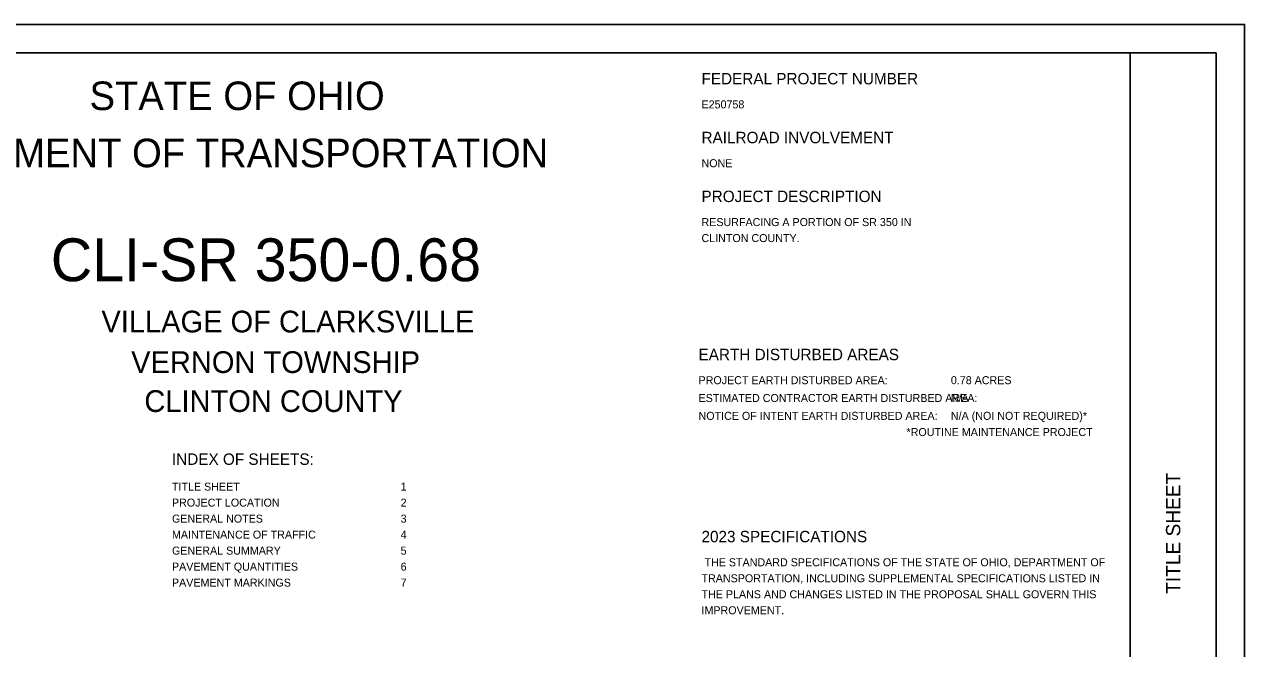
# Model space of a CAD drawing. Extents: x 0 to 34, y 0 to 22.
# Drawn here: x 12.66 to 34, y 11.08 to 22 of the extents above; entities that cross this region are included whole.
import ezdxf

# ---------------------------------------------------------------- set-up
doc = ezdxf.new("R2010")
doc.units = 0
for name, color, linetype in [('Default', 7, 'Continuous'), ('SH_Border', 7, 'Continuous'), ('SH_Cut_Line', 7, 'Continuous'), ('SH_Data', 7, 'Continuous'), ('SH_Text', 7, 'Continuous')]:
    doc.layers.add(name, color=color, linetype=linetype)

msp = doc.modelspace()

# ---------------------------------------------------------------- linework, layer by layer
at = {"layer": 'SH_Border'}
msp.add_line((32, 0.5), (32, 21.5), dxfattribs=at)
msp.add_lwpolyline([(1.5, 21.5), (33.5, 21.5), (33.5, 0.5), (1.5, 0.5)], close=True, dxfattribs=at)
at = {"layer": 'SH_Cut_Line'}
msp.add_lwpolyline([(0, 0), (34, 0), (34, 22), (0, 22)], close=True, dxfattribs=at)

# ---------------------------------------------------------------- texts
at = {"layer": 'Default'}
msp.add_text('*ROUTINE MAINTENANCE PROJECT', height=0.14, dxfattribs=at).set_placement((28.086, 14.795))
at = {"layer": 'SH_Data'}
msp.add_text('TITLE SHEET', height=0.25, rotation=90, dxfattribs=at).set_placement((32.875, 12.035))
at = {"layer": 'SH_Text'}
for s, height, p in [('FEDERAL PROJECT NUMBER', 0.2, (24.5, 20.95)), ('STATE OF OHIO', 0.5, (13.795, 20.5)), ('E250758', 0.14, (24.5, 20.53)), ('RAILROAD INVOLVEMENT', 0.2, (24.5, 19.92)), ('DEPARTMENT OF TRANSPORTATION', 0.5, (9.747, 19.5)), ('NONE', 0.14, (24.5, 19.5)), ('PROJECT DESCRIPTION', 0.2, (24.5, 18.89)), ('RESURFACING A PORTION OF SR 350 IN ', 0.14, (24.5, 18.47)), ('CLI-SR 350-0.68', 0.75, (13.118, 17.505)), ('CLINTON COUNTY. ', 0.14, (24.5, 18.19)), ('VILLAGE OF CLARKSVILLE', 0.38, (14.003, 16.609)), ('VERNON TOWNSHIP', 0.38, (14.523, 15.899)), ('EARTH DISTURBED AREAS', 0.2, (24.448, 16.123)), ('PROJECT EARTH DISTURBED AREA:', 0.14, (24.448, 15.703)), ('0.78 ACRES', 0.14, (28.862, 15.703)), ('CLINTON COUNTY', 0.38, (14.754, 15.217)), ('ESTIMATED CONTRACTOR EARTH DISTURBED AREA:', 0.14, (24.448, 15.391)), ('N/A', 0.14, (28.862, 15.391)), ('NOTICE OF INTENT EARTH DISTURBED AREA:', 0.14, (24.448, 15.079)), ('N/A (NOI NOT REQUIRED)*', 0.14, (28.862, 15.079)), ('INDEX OF SHEETS:', 0.2, (15.237, 14.291)), ('TITLE SHEET', 0.14, (15.237, 13.84)), ('1', 0.14, (19.237, 13.84)), ('PROJECT LOCATION', 0.14, (15.237, 13.56)), ('2', 0.14, (19.237, 13.56)), ('GENERAL NOTES', 0.14, (15.237, 13.28)), ('3', 0.14, (19.237, 13.28)), ('MAINTENANCE OF TRAFFIC', 0.14, (15.237, 13)), ('4', 0.14, (19.237, 13)), ('2023 SPECIFICATIONS', 0.2, (24.5, 12.936)), ('GENERAL SUMMARY', 0.14, (15.237, 12.72)), ('5', 0.14, (19.237, 12.72)), (' THE STANDARD SPECIFICATIONS OF THE STATE OF OHIO, DEPARTMENT OF ', 0.14, (24.5, 12.516)), ('PAVEMENT QUANTITIES', 0.14, (15.237, 12.44)), ('6', 0.14, (19.237, 12.44)), ('PAVEMENT MARKINGS', 0.14, (15.237, 12.16)), ('7', 0.14, (19.237, 12.16)), ('TRANSPORTATION, INCLUDING SUPPLEMENTAL SPECIFICATIONS LISTED IN ', 0.14, (24.5, 12.236)), ('THE PLANS AND CHANGES LISTED IN THE PROPOSAL SHALL GOVERN THIS ', 0.14, (24.5, 11.956)), ('IMPROVEMENT.', 0.14, (24.5, 11.676))]:
    msp.add_text(s, height=height, dxfattribs=at).set_placement(p)

doc.saveas('drawing.dxf')
